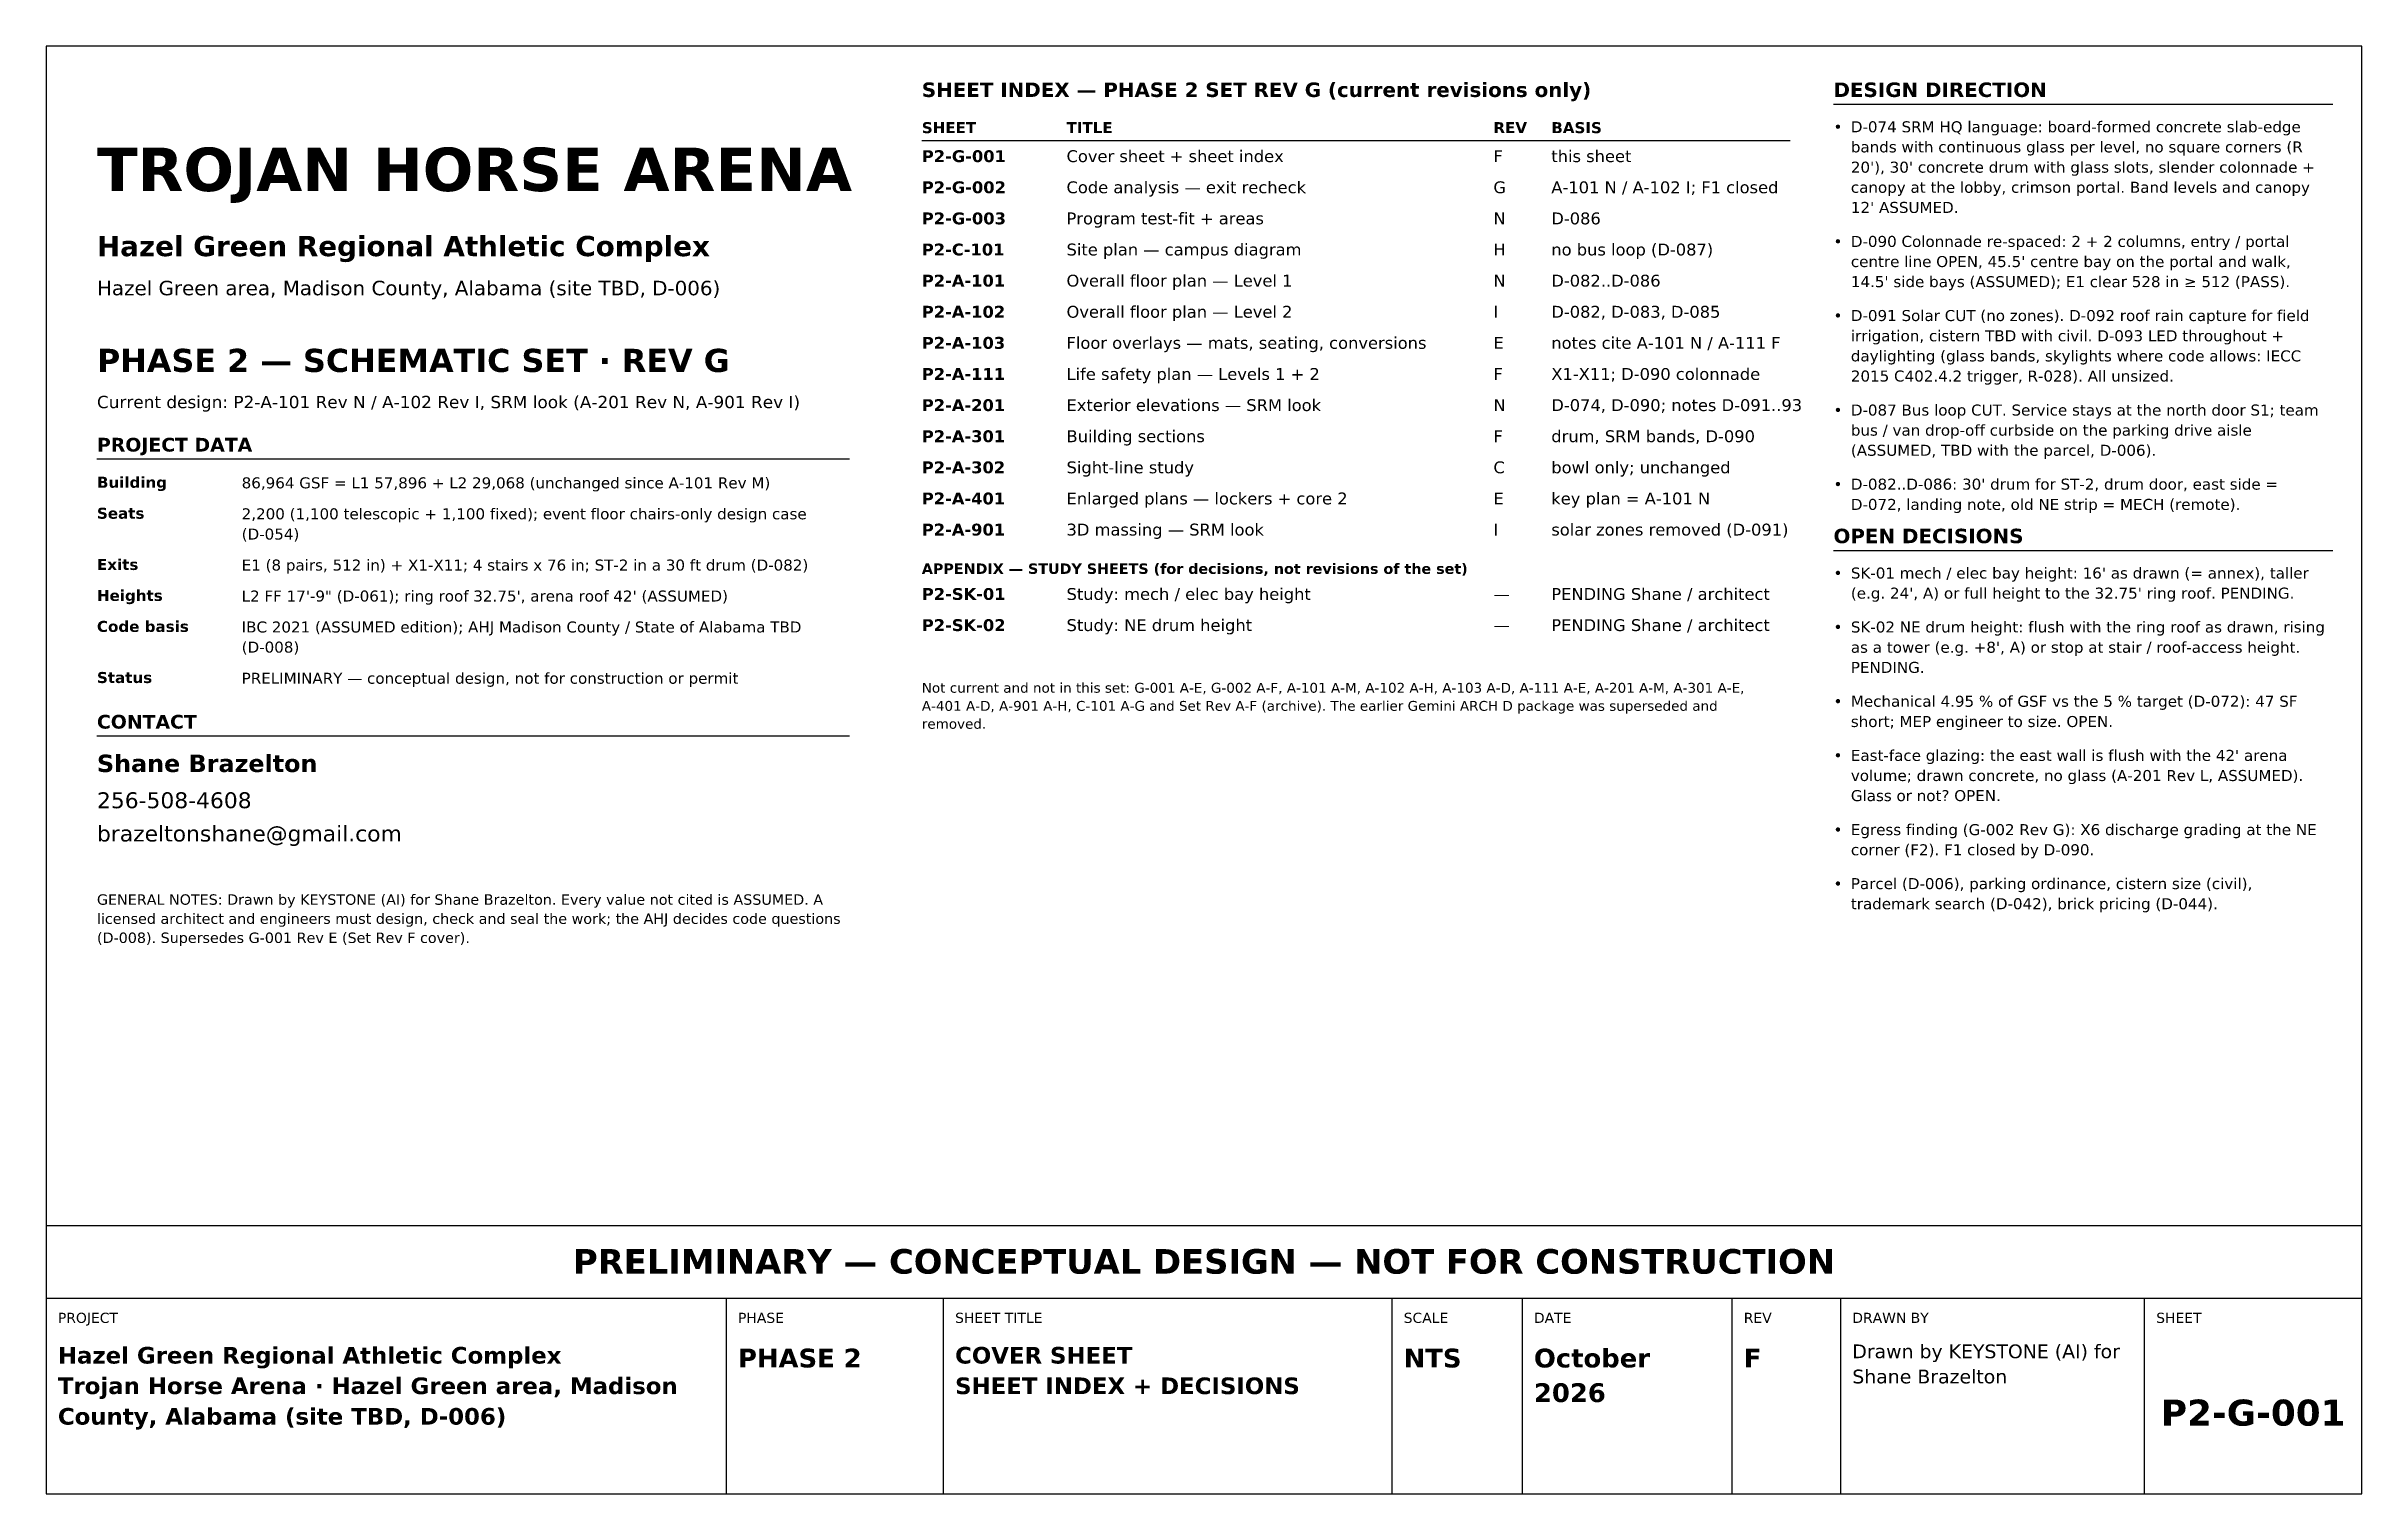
# Model space of a CAD drawing. Header units: inches. Extents: x 0.5 to 16.5, y 0.5 to 10.5.
import ezdxf
from ezdxf.enums import TextEntityAlignment as Align

# ---------------------------------------------------------------- set-up
doc = ezdxf.new("R2010")
doc.units = ezdxf.units.IN
doc.header["$MEASUREMENT"] = 0
doc.layers.add('A-ANNO-TEXT', color=7, linetype='Continuous')
doc.layers.add('G-ANNO-TTLB', color=7, linetype='Continuous')
doc.styles.add('KS-BOLD', font='DejaVuSans-Bold.ttf')
doc.styles.add('KS-REG', font='DejaVuSans.ttf')

msp = doc.modelspace()

# ---------------------------------------------------------------- linework, layer by layer
at = {"layer": 'A-ANNO-TEXT'}
for p, q in [((12.85, 10.1), (16.3, 10.1)), ((6.55, 9.85), (12.55, 9.85)), ((0.85, 7.65), (6.05, 7.65)), ((12.85, 7.017), (16.3, 7.017)), ((0.85, 5.736), (6.05, 5.736))]:
    msp.add_line(p, q, dxfattribs=at)
at = {"layer": 'G-ANNO-TTLB'}
for p, q in [((0.5, 1.85), (16.5, 1.85)), ((5.2, 0.5), (5.2, 1.85)), ((6.7, 0.5), (6.7, 1.85)), ((9.8, 0.5), (9.8, 1.85)), ((10.7, 0.5), (10.7, 1.85)), ((12.15, 0.5), (12.15, 1.85)), ((12.9, 0.5), (12.9, 1.85)), ((15, 0.5), (15, 1.85))]:
    msp.add_line(p, q, dxfattribs=at)
for points in [[(0.5, 0.5), (16.5, 0.5), (16.5, 10.5), (0.5, 10.5)], [(0.5, 1.85), (16.5, 1.85), (16.5, 2.35), (0.5, 2.35)]]:
    msp.add_lwpolyline(points, close=True, dxfattribs=at)

# ---------------------------------------------------------------- texts
at = {"layer": 'A-ANNO-TEXT'}
for s, height, style, p in [('SHEET INDEX — PHASE 2 SET REV G (current revisions only)', 0.1, 'KS-BOLD', (6.55, 10.15)), ('DESIGN DIRECTION', 0.1, 'KS-BOLD', (12.85, 10.15)), ('SHEET', 0.076, 'KS-BOLD', (6.55, 9.9)), ('TITLE', 0.076, 'KS-BOLD', (7.55, 9.9)), ('REV', 0.076, 'KS-BOLD', (10.5, 9.9)), ('BASIS', 0.076, 'KS-BOLD', (10.9, 9.9)), ('•', 0.076, 'KS-REG', (12.85, 9.906)), ('D-074 SRM HQ language: board-formed concrete slab-edge', 0.076, 'KS-REG', (12.97, 9.906)), ('TROJAN HORSE ARENA', 0.3, 'KS-BOLD', (0.85, 9.5)), ('P2-G-001', 0.082, 'KS-BOLD', (6.55, 9.7)), ('Cover sheet + sheet index', 0.082, 'KS-REG', (7.55, 9.7)), ('F', 0.082, 'KS-REG', (10.5, 9.7)), ('this sheet', 0.082, 'KS-REG', (10.9, 9.7)), ('bands with continuous glass per level, no square corners (R', 0.076, 'KS-REG', (12.97, 9.767)), ("20'), 30' concrete drum with glass slots, slender colonnade +", 0.076, 'KS-REG', (12.97, 9.627)), ('P2-G-002', 0.082, 'KS-BOLD', (6.55, 9.485)), ('Code analysis — exit recheck', 0.082, 'KS-REG', (7.55, 9.485)), ('G', 0.082, 'KS-REG', (10.5, 9.485)), ('A-101 N / A-102 I; F1 closed', 0.082, 'KS-REG', (10.9, 9.485)), ('canopy at the lobby, crimson portal. Band levels and canopy', 0.076, 'KS-REG', (12.97, 9.488)), ('P2-G-003', 0.082, 'KS-BOLD', (6.55, 9.27)), ('Program test-fit + areas', 0.082, 'KS-REG', (7.55, 9.27)), ('N', 0.082, 'KS-REG', (10.5, 9.27)), ('D-086', 0.082, 'KS-REG', (10.9, 9.27)), ("12' ASSUMED.", 0.076, 'KS-REG', (12.97, 9.349)), ('Hazel Green Regional Athletic Complex', 0.14, 'KS-BOLD', (0.85, 9.05)), ('P2-C-101', 0.082, 'KS-BOLD', (6.55, 9.055)), ('Site plan — campus diagram', 0.082, 'KS-REG', (7.55, 9.055)), ('H', 0.082, 'KS-REG', (10.5, 9.055)), ('no bus loop (D-087)', 0.082, 'KS-REG', (10.9, 9.055)), ('•', 0.076, 'KS-REG', (12.85, 9.114)), ('D-090 Colonnade re-spaced: 2 + 2 columns, entry / portal', 0.076, 'KS-REG', (12.97, 9.114)), ("centre line OPEN, 45.5' centre bay on the portal and walk,", 0.076, 'KS-REG', (12.97, 8.975)), ('Hazel Green area, Madison County, Alabama (site TBD, D-006)', 0.1, 'KS-REG', (0.85, 8.78)), ('P2-A-101', 0.082, 'KS-BOLD', (6.55, 8.84)), ('Overall floor plan — Level 1', 0.082, 'KS-REG', (7.55, 8.84)), ('N', 0.082, 'KS-REG', (10.5, 8.84)), ('D-082..D-086', 0.082, 'KS-REG', (10.9, 8.84)), ("14.5' side bays (ASSUMED); E1 clear 528 in ≥ 512 (PASS).", 0.076, 'KS-REG', (12.97, 8.836)), ('P2-A-102', 0.082, 'KS-BOLD', (6.55, 8.625)), ('Overall floor plan — Level 2', 0.082, 'KS-REG', (7.55, 8.625)), ('I', 0.082, 'KS-REG', (10.5, 8.625)), ('D-082, D-083, D-085', 0.082, 'KS-REG', (10.9, 8.625)), ('•', 0.076, 'KS-REG', (12.85, 8.602)), ('D-091 Solar CUT (no zones). D-092 roof rain capture for field', 0.076, 'KS-REG', (12.97, 8.602)), ('P2-A-103', 0.082, 'KS-BOLD', (6.55, 8.41)), ('Floor overlays — mats, seating, conversions', 0.082, 'KS-REG', (7.55, 8.41)), ('E', 0.082, 'KS-REG', (10.5, 8.41)), ('notes cite A-101 N / A-111 F', 0.082, 'KS-REG', (10.9, 8.41)), ('irrigation, cistern TBD with civil. D-093 LED throughout +', 0.076, 'KS-REG', (12.97, 8.462)), ('PHASE 2 — SCHEMATIC SET · REV G', 0.16, 'KS-BOLD', (0.85, 8.25)), ('daylighting (glass bands, skylights where code allows: IECC', 0.076, 'KS-REG', (12.97, 8.323)), ('P2-A-111', 0.082, 'KS-BOLD', (6.55, 8.195)), ('Life safety plan — Levels 1 + 2', 0.082, 'KS-REG', (7.55, 8.195)), ('F', 0.082, 'KS-REG', (10.5, 8.195)), ('X1-X11; D-090 colonnade', 0.082, 'KS-REG', (10.9, 8.195)), ('2015 C402.4.2 trigger, R-028). All unsized.', 0.076, 'KS-REG', (12.97, 8.184)), ('Current design: P2-A-101 Rev N / A-102 Rev I, SRM look (A-201 Rev N, A-901 Rev I)', 0.085, 'KS-REG', (0.85, 8)), ('P2-A-201', 0.082, 'KS-BOLD', (6.55, 7.98)), ('Exterior elevations — SRM look', 0.082, 'KS-REG', (7.55, 7.98)), ('N', 0.082, 'KS-REG', (10.5, 7.98)), ('D-074, D-090; notes D-091..93', 0.082, 'KS-REG', (10.9, 7.98)), ('•', 0.076, 'KS-REG', (12.85, 7.949)), ('D-087 Bus loop CUT. Service stays at the north door S1; team', 0.076, 'KS-REG', (12.97, 7.949)), ('P2-A-301', 0.082, 'KS-BOLD', (6.55, 7.765)), ('Building sections', 0.082, 'KS-REG', (7.55, 7.765)), ('F', 0.082, 'KS-REG', (10.5, 7.765)), ('drum, SRM bands, D-090', 0.082, 'KS-REG', (10.9, 7.765)), ('bus / van drop-off curbside on the parking drive aisle', 0.076, 'KS-REG', (12.97, 7.81)), ('PROJECT DATA', 0.095, 'KS-BOLD', (0.85, 7.7)), ('(ASSUMED, TBD with the parcel, D-006).', 0.076, 'KS-REG', (12.97, 7.671)), ('Building', 0.076, 'KS-BOLD', (0.85, 7.45)), ('86,964 GSF = L1 57,896 + L2 29,068 (unchanged since A-101 Rev M)', 0.076, 'KS-REG', (1.85, 7.446)), ('P2-A-302', 0.082, 'KS-BOLD', (6.55, 7.55)), ('Sight-line study', 0.082, 'KS-REG', (7.55, 7.55)), ('C', 0.082, 'KS-REG', (10.5, 7.55)), ('bowl only; unchanged', 0.082, 'KS-REG', (10.9, 7.55)), ('P2-A-401', 0.082, 'KS-BOLD', (6.55, 7.335)), ('Enlarged plans — lockers + core 2', 0.082, 'KS-REG', (7.55, 7.335)), ('E', 0.082, 'KS-REG', (10.5, 7.335)), ('key plan = A-101 N', 0.082, 'KS-REG', (10.9, 7.335)), ('•', 0.076, 'KS-REG', (12.85, 7.437)), ("D-082..D-086: 30' drum for ST-2, drum door, east side =", 0.076, 'KS-REG', (12.97, 7.437)), ('D-072, landing note, old NE strip = MECH (remote).', 0.076, 'KS-REG', (12.97, 7.297)), ('Seats', 0.076, 'KS-BOLD', (0.85, 7.236)), ('2,200 (1,100 telescopic + 1,100 fixed); event floor chairs-only design case', 0.076, 'KS-REG', (1.85, 7.232)), ('P2-A-901', 0.082, 'KS-BOLD', (6.55, 7.12)), ('3D massing — SRM look', 0.082, 'KS-REG', (7.55, 7.12)), ('I', 0.082, 'KS-REG', (10.5, 7.12)), ('solar zones removed (D-091)', 0.082, 'KS-REG', (10.9, 7.12)), ('(D-054)', 0.076, 'KS-REG', (1.85, 7.092)), ('OPEN DECISIONS', 0.1, 'KS-BOLD', (12.85, 7.067)), ('Exits', 0.076, 'KS-BOLD', (0.85, 6.882)), ('E1 (8 pairs, 512 in) + X1-X11; 4 stairs x 76 in; ST-2 in a 30 ft drum (D-082)', 0.076, 'KS-REG', (1.85, 6.878)), ('APPENDIX — STUDY SHEETS (for decisions, not revisions of the set)', 0.072, 'KS-BOLD', (6.55, 6.855)), ("SK-01 mech / elec bay height: 16' as drawn (= annex), taller", 0.076, 'KS-REG', (12.97, 6.823)), ('Heights', 0.076, 'KS-BOLD', (0.85, 6.668)), ('L2 FF 17\'-9" (D-061); ring roof 32.75\', arena roof 42\' (ASSUMED)', 0.076, 'KS-REG', (1.85, 6.664)), ('P2-SK-01', 0.082, 'KS-BOLD', (6.55, 6.675)), ('Study: mech / elec bay height', 0.082, 'KS-REG', (7.55, 6.675)), ('PENDING Shane / architect', 0.082, 'KS-REG', (10.9, 6.675)), ('•', 0.076, 'KS-REG', (12.85, 6.823)), ("(e.g. 24', A) or full height to the 32.75' ring roof. PENDING.", 0.076, 'KS-REG', (12.97, 6.684)), ('—', 0.082, 'KS-REG', (10.5, 6.675)), ('Code basis', 0.076, 'KS-BOLD', (0.85, 6.454)), ('IBC 2021 (ASSUMED edition); AHJ Madison County / State of Alabama TBD', 0.076, 'KS-REG', (1.85, 6.45)), ('P2-SK-02', 0.082, 'KS-BOLD', (6.55, 6.46)), ('Study: NE drum height', 0.082, 'KS-REG', (7.55, 6.46)), ('—', 0.082, 'KS-REG', (10.5, 6.46)), ('PENDING Shane / architect', 0.082, 'KS-REG', (10.9, 6.46)), ('•', 0.076, 'KS-REG', (12.85, 6.45)), ('SK-02 NE drum height: flush with the ring roof as drawn, rising', 0.076, 'KS-REG', (12.97, 6.45)), ('(D-008)', 0.076, 'KS-REG', (1.85, 6.311)), ("as a tower (e.g. +8', A) or stop at stair / roof-access height.", 0.076, 'KS-REG', (12.97, 6.31)), ('PENDING.', 0.076, 'KS-REG', (12.97, 6.171)), ('Status', 0.076, 'KS-BOLD', (0.85, 6.101)), ('PRELIMINARY — conceptual design, not for construction or permit', 0.076, 'KS-REG', (1.85, 6.096)), ('Not current and not in this set: G-001 A-E, G-002 A-F, A-101 A-M, A-102 A-H, A-103 A-D, A-111 A-E, A-201 A-M, A-301 A-E,', 0.068, 'KS-REG', (6.55, 6.034)), ('A-401 A-D, A-901 A-H, C-101 A-G and Set Rev A-F (archive). The earlier Gemini ARCH D package was superseded and', 0.068, 'KS-REG', (6.55, 5.909)), ('•', 0.076, 'KS-REG', (12.85, 5.937)), ('Mechanical 4.95 % of GSF vs the 5 % target (D-072): 47 SF', 0.076, 'KS-REG', (12.97, 5.937)), ('CONTACT', 0.095, 'KS-BOLD', (0.85, 5.786)), ('removed.', 0.068, 'KS-REG', (6.55, 5.785)), ('short; MEP engineer to size. OPEN.', 0.076, 'KS-REG', (12.97, 5.797)), ('Shane Brazelton', 0.12, 'KS-BOLD', (0.85, 5.486)), ('•', 0.076, 'KS-REG', (12.85, 5.563)), ("East-face glazing: the east wall is flush with the 42' arena", 0.076, 'KS-REG', (12.97, 5.563)), ('volume; drawn concrete, no glass (A-201 Rev L, ASSUMED).', 0.076, 'KS-REG', (12.97, 5.424)), ('256-508-4608', 0.11, 'KS-REG', (0.85, 5.236)), ('Glass or not? OPEN.', 0.076, 'KS-REG', (12.97, 5.285)), ('brazeltonshane@gmail.com', 0.11, 'KS-REG', (0.85, 5.006)), ('Egress finding (G-002 Rev G): X6 discharge grading at the NE', 0.076, 'KS-REG', (12.97, 5.05)), ('•', 0.076, 'KS-REG', (12.85, 5.05)), ('corner (F2). F1 closed by D-090.', 0.076, 'KS-REG', (12.97, 4.911)), ('GENERAL NOTES: Drawn by KEYSTONE (AI) for Shane Brazelton. Every value not cited is ASSUMED. A', 0.072, 'KS-REG', (0.85, 4.569)), ('•', 0.076, 'KS-REG', (12.85, 4.677)), ('Parcel (D-006), parking ordinance, cistern size (civil),', 0.076, 'KS-REG', (12.97, 4.677)), ('licensed architect and engineers must design, check and seal the work; the AHJ decides code questions', 0.072, 'KS-REG', (0.85, 4.437)), ('trademark search (D-042), brick pricing (D-044).', 0.076, 'KS-REG', (12.97, 4.538)), ('(D-008). Supersedes G-001 Rev E (Set Rev F cover).', 0.072, 'KS-REG', (0.85, 4.305))]:
    msp.add_text(s, height=height, dxfattribs=dict(at, style=style)).set_placement(p)
at = {"layer": 'G-ANNO-TTLB', "style": 'KS-BOLD'}
for s, height, p in [('PRELIMINARY — CONCEPTUAL DESIGN — NOT FOR CONSTRUCTION', 0.17, (8.5, 2.02)), ('P2-G-001', 0.18, (15.75, 0.97))]:
    msp.add_text(s, height=height, dxfattribs=at).set_placement(p, align=Align.CENTER)
at = {"layer": 'G-ANNO-TTLB'}
for s, height, style, p in [('PROJECT', 0.07, 'KS-REG', (0.58, 1.68)), ('PHASE', 0.07, 'KS-REG', (5.28, 1.68)), ('SHEET TITLE', 0.07, 'KS-REG', (6.78, 1.68)), ('SCALE', 0.07, 'KS-REG', (9.88, 1.68)), ('DATE', 0.07, 'KS-REG', (10.78, 1.68)), ('REV', 0.07, 'KS-REG', (12.23, 1.68)), ('DRAWN BY', 0.07, 'KS-REG', (12.98, 1.68)), ('SHEET', 0.07, 'KS-REG', (15.08, 1.68)), ('Hazel Green Regional Athletic Complex', 0.115, 'KS-BOLD', (0.58, 1.399)), ('PHASE 2', 0.13, 'KS-BOLD', (5.28, 1.372)), ('COVER SHEET', 0.115, 'KS-BOLD', (6.78, 1.399)), ('NTS', 0.13, 'KS-BOLD', (9.88, 1.372)), ('October', 0.13, 'KS-BOLD', (10.78, 1.372)), ('F', 0.13, 'KS-BOLD', (12.23, 1.372)), ('Drawn by KEYSTONE (AI) for', 0.095, 'KS-REG', (12.98, 1.436)), ('Trojan Horse Arena · Hazel Green area, Madison', 0.115, 'KS-BOLD', (0.58, 1.188)), ('SHEET INDEX + DECISIONS', 0.115, 'KS-BOLD', (6.78, 1.188)), ('Shane Brazelton', 0.095, 'KS-REG', (12.98, 1.262)), ('2026', 0.13, 'KS-BOLD', (10.78, 1.133)), ('County, Alabama (site TBD, D-006)', 0.115, 'KS-BOLD', (0.58, 0.977))]:
    msp.add_text(s, height=height, dxfattribs=dict(at, style=style)).set_placement(p)

doc.saveas('drawing.dxf')
